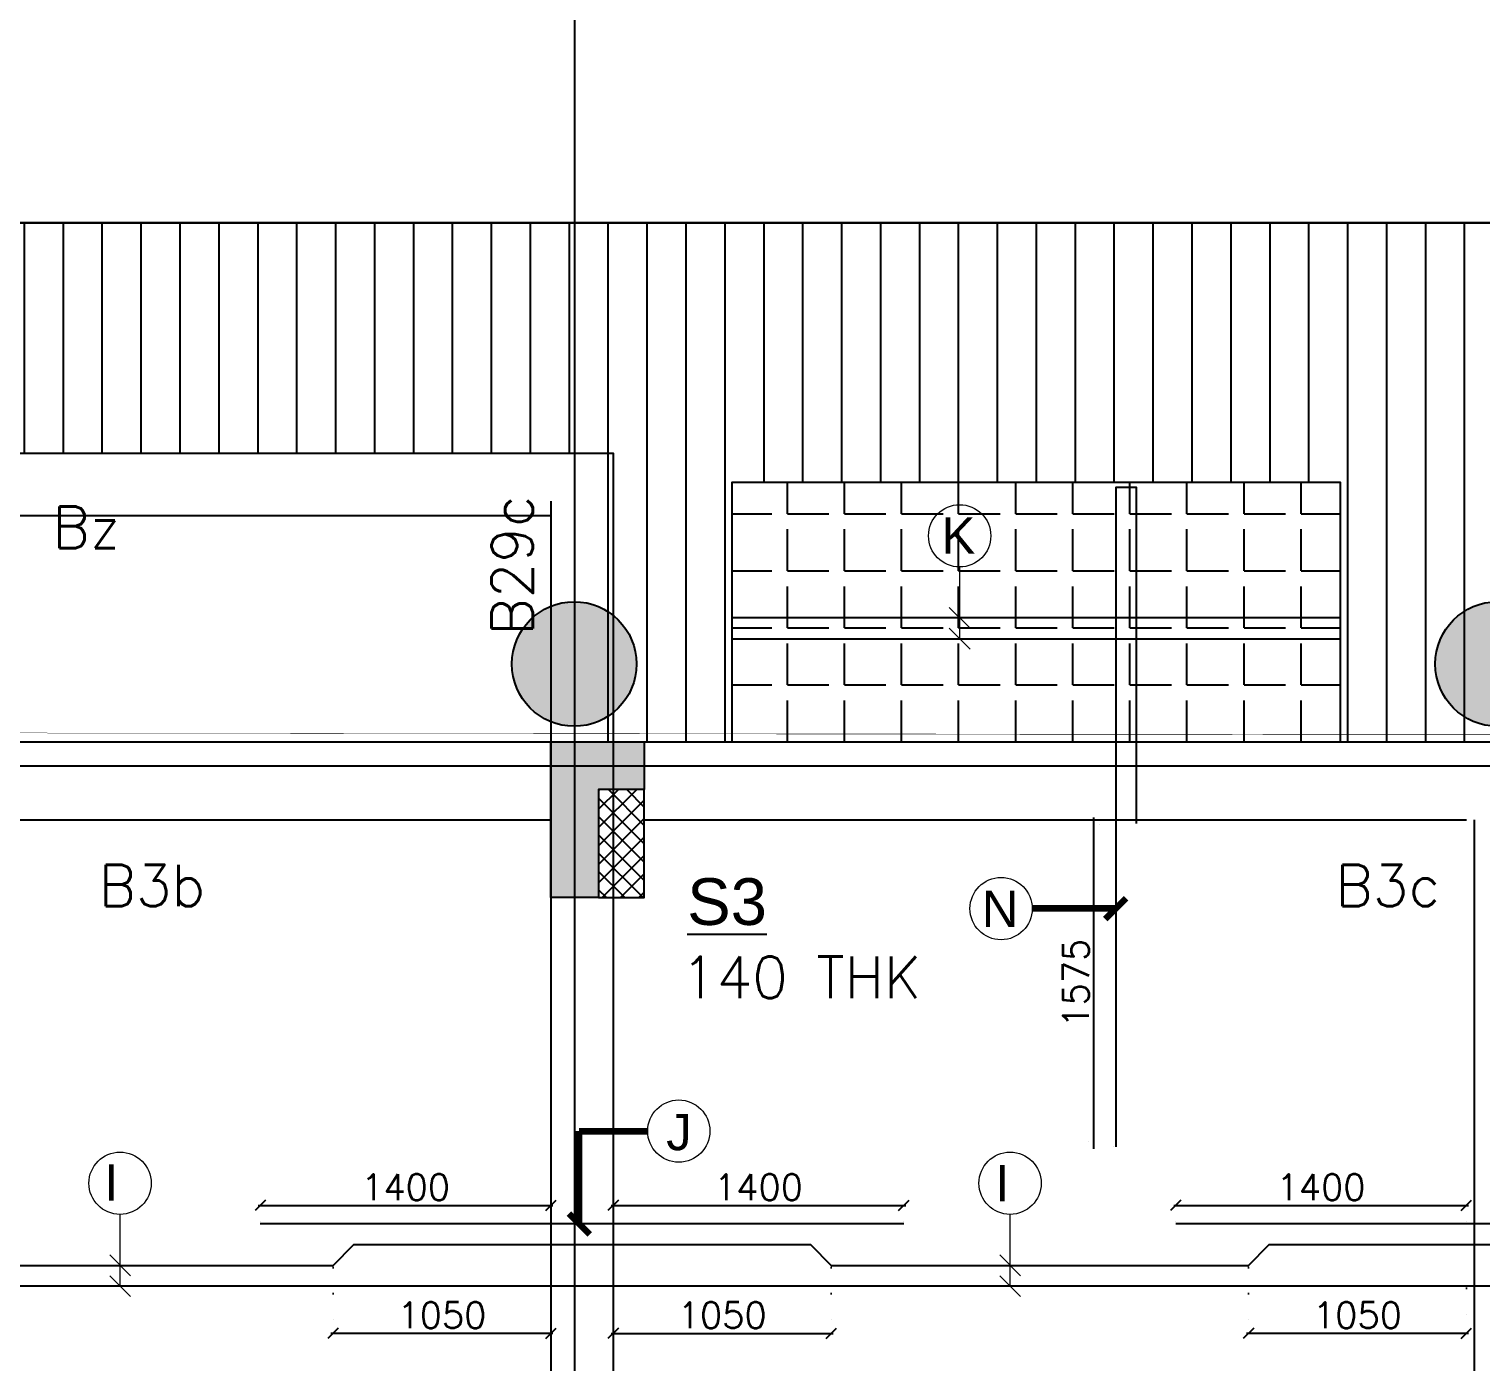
# Model space of a CAD drawing. Header units: millimetres. Extents: x 1772430 to 1864909, y -1443517 to -1381610.
# Drawn here: x 1810522 to 1817516, y -1398622 to -1392201 of the extents above; entities that cross this region are included whole.
import ezdxf

# ---------------------------------------------------------------- set-up
doc = ezdxf.new("R2010")
doc.units = ezdxf.units.MM
doc.header["$LTSCALE"] = 100
doc.header["$MEASUREMENT"] = 0
doc.header["$PDMODE"] = 98
for name, pattern in [('1', [0]), ('ACAD_ISO02W100', [15, 12, -3]), ('CENTER2', [28.575000000000003, 19.05, -3.175, 3.175, -3.175]), ('CONTINOUS', [0]), ('DOT', [0.25, 0, -0.25]), ('HIDDEN', [0.375, 0.25, -0.125])]:
    doc.linetypes.add(name, pattern=pattern)
for name, color, linetype in [('BEAM NO', 7, '1'), ('BEAM-230X600', 150, 'Continuous'), ('BEAM-300X600', 4, 'Continuous'), ('BEAM-450X750', 134, 'Continuous'), ('DIM', 191, 'Continuous'), ('Projection', 5, 'Continuous'), ('Roof', 7, 'Continuous'), ('s-steel', 1, 'Continuous'), ('SLAB NO.', 4, 'Continuous'), ('STR.COLUMN', 1, 'Continuous'), ('SUNK-HATCH', 8, 'Continuous')]:
    doc.layers.add(name, color=color, linetype=linetype)
for name, color, linetype, lineweight in [('CENTER_LINE', 8, 'CENTER2', 25), ('GRID', 252, 'ACAD_ISO02W100', 9), ('LEADER', 191, 'Continuous', 15), ('SLAB STEEL MARK', 133, 'Continuous', 30)]:
    doc.layers.add(name, color=color, linetype=linetype, lineweight=lineweight)
doc.styles.add('DEEPAK', font='arial.ttf')
doc.styles.add('ROMANS', font='romans.shx')
doc.styles.add('RS', font='romans.shx', dxfattribs={"width": 0.9})
doc.styles.add('style1', font='arial.ttf')
doc.dimstyles.new('KRUNAL-MM', dxfattribs={"dimtxt": 50, "dimasz": 35, "dimexe": 25, "dimexo": 0, "dimgap": 15, "dimtad": 1, "dimdec": 0, "dimzin": 0, "dimdsep": 46, "dimtxsty": 'RS', "dimblk": 'OBLIQUE', "dimcen": 0, "dimdle": 25, "dimclrd": 256, "dimclre": 256, "dimclrt": 7, "dimadec": 0, "dimazin": 0, "dimtfac": 1, "dimtdec": 0, "dimtix": 1, "dimtmove": 0, "dimatfit": 2, "dimfxl": 1, "dimtolj": 1, "dimtzin": 0, "dimlwd": -1, "dimlwe": -1, "dimarcsym": 0})
doc.dimstyles.new('pag', dxfattribs={"dimtxt": 180, "dimasz": 150, "dimexe": 100, "dimexo": 0, "dimgap": 50, "dimtad": 1, "dimdec": 0, "dimzin": 0, "dimdsep": 46, "dimtxsty": 'ROMANS', "dimblk": 'OBLIQUE', "dimcen": 0, "dimdle": 100, "dimclrd": 256, "dimclre": 256, "dimclrt": 256, "dimadec": 0, "dimazin": 0, "dimtfac": 1, "dimtdec": 0, "dimtmove": 2, "dimatfit": 3, "dimfxl": 1, "dimtolj": 1, "dimtzin": 0, "dimlwd": -1, "dimlwe": -1, "dimarcsym": 0})

# ---------------------------------------------------------------- blocks, each defined once
blk = doc.blocks.new('Roof')
at = {"layer": 'Roof'}
h = blk.add_hatch(dxfattribs=at)
h.set_pattern_fill('ANSI31', color=8, scale=1500.000000000003, angle=45)
h.set_pattern_definition([(90, (0, 0), (-187.5, 1.148106374200644e-14), [])])
h.paths.add_polyline_path([(1804146.10497409, -1398360.24230647), (1813266.1049741, -1398360.242306483), (1813266.104974105, -1399748.806724621), (1813908.560622208, -1399748.806724623), (1813908.560622208, -1398498.806724566), (1816838.560622208, -1398498.806724566), (1816838.560622208, -1399748.806724621), (1818353.604974095, -1399748.806724566), (1818353.604974095, -1398498.806724566), (1821283.604974095, -1398498.806724566), (1821283.604974095, -1399748.806724621), (1822798.604974095, -1399748.806724566), (1822798.604974095, -1398498.806724566), (1825728.604974095, -1398498.806695148), (1825728.604986645, -1399748.806724622), (1827243.649325981, -1399748.806724566), (1827243.649325981, -1398498.806724566), (1830173.649325981, -1398498.806724566), (1830173.649325981, -1399748.806724622), (1831688.649325982, -1399748.806724566), (1831688.649325982, -1398498.806724566), (1834618.649325982, -1398498.806724566), (1834618.649325982, -1399748.806724622), (1836133.693677868, -1399748.806724566), (1836133.693677868, -1398498.806724566), (1839063.693677868, -1398498.806724566), (1839063.693677868, -1399748.806724623), (1844736.104974095, -1399748.806724623), (1844736.104979049, -1400678.482938859), (1858429.077767265, -1397248.806724623), (1804146.104974091, -1397248.806724619)])
at = {"layer": 'Roof', "color": 6, "const_width": 10}
blk.add_lwpolyline([(1858436.077483638, -1397248.806724623), (1844736.104979049, -1400678.482938859), (1844736.104979049, -1399748.806724623), (1804146.104974095, -1399748.957714752), (1804146.104974091, -1397248.806724619)], close=True, dxfattribs=at)
blk = doc.blocks.new('FIRST FLOOR COLUMNS')
at = {"layer": 'CENTER_LINE', "ltscale": 50}
for p, q in [((29334.99999999907, -25587.74543141411), (29334.99999999907, 11430.11409838055)), ((68022.25780571625, -115), (-4699.232308062259, -115))]:
    blk.add_line(p, q, dxfattribs=at)
blk = doc.blocks.new('_Oblique')
at = {"color": 0, "linetype": 'ByBlock', "lineweight": -2}
blk.add_line((-0.5, -0.5), (0.5, 0.5), dxfattribs=at)
blk = doc.blocks.new('*D79')
at = {"layer": 'Defpoints', "color": 0, "linetype": 'DOT', "ltscale": 5, "transparency": 16777216}
for p in [(1815652.04479665, -1396009.665760552), (1815757.553194673, -1396009.665760552), (1815757.553194673, -1397584.665760552)]:
    blk.add_point(p, dxfattribs=at)
at = {"layer": 'DIM', "color": 191, "linetype": 'DOT', "ltscale": 5, "transparency": 16777216}
for p, q in [((1815747.553194673, -1396009.665760552), (1815642.04479665, -1396009.665760552)), ((1815747.553194673, -1397584.665760552), (1815642.04479665, -1397584.665760552))]:
    blk.add_line(p, q, dxfattribs=at)
at = {"layer": 'DIM', "color": 191, "ltscale": 5, "transparency": 16777216}
blk.add_line((1815652.04479665, -1397594.665760552), (1815652.04479665, -1395999.665760552), dxfattribs=at)
at = {"layer": 'DIM', "color": 191, "linetype": 'DOT', "ltscale": 5, "transparency": 16777216, "xscale": 50, "yscale": 50, "zscale": 50}
for p, rotation in [((1815652.04479665, -1396009.665760552), 90), ((1815652.04479665, -1397584.665760552), 270)]:
    blk.add_blockref('_Oblique', p, dxfattribs=dict(at, rotation=rotation))
at = {"layer": 'DIM', "color": 7, "linetype": 'DOT', "ltscale": 5, "transparency": 16777216, "insert": (1815564.54479665, -1396797.165760551), "char_height": 125, "attachment_point": 5, "rotation": 90, "style": 'ROMANS'}
blk.add_mtext('\\A1;1575', dxfattribs=at)
blk = doc.blocks.new('COL')
at = {"layer": 'STR.COLUMN', "transparency": 33554687}
h = blk.add_hatch(color=256, dxfattribs=at)
h.dxf.hatch_style = 1
h.paths.add_polyline_path([(1813036.104974094, -1399748.806724623), (1813486.104974095, -1399748.806724623), (1813486.104974095, -1399978.806724624), (1813266.104974095, -1399978.806724624), (1813266.104974095, -1400498.806724623), (1813036.104974094, -1400498.806724623)])
at = {"layer": 'STR.COLUMN'}
h = blk.add_hatch(dxfattribs=at)
h.set_pattern_fill('ANSI37', color=8, scale=500)
h.set_pattern_definition([(45, (-37779.99999999953, -222356.3531173824), (-44.19417382415923, 44.19417382415923), []), (135, (-37779.99999999953, -222356.3531173824), (-44.19417382415922, -44.19417382415921), [])])
h.paths.add_polyline_path([(1813266.104974095, -1400498.806724623), (1813486.104974095, -1400498.806724623), (1813486.104974095, -1399978.806724624), (1813266.104974095, -1399978.806724624)])
at = {"layer": 'STR.COLUMN', "color": 5}
blk.add_lwpolyline([(1813036.104974094, -1399748.806724623), (1813486.104974095, -1399748.806724623), (1813486.104974095, -1399978.806724624), (1813266.104974095, -1399978.806724624), (1813266.104974095, -1400498.806724623), (1813036.104974094, -1400498.806724623), (1813036.104974094, -1399748.806724623)], dxfattribs=at)
blk.add_lwpolyline([(1813266.104974095, -1400498.806724623), (1813486.104974095, -1400498.806724623), (1813486.104974095, -1399978.806724624), (1813266.104974095, -1399978.806724624)], close=True, dxfattribs=at)
blk = doc.blocks.new('Col_600 Dia')
at = {"layer": 'STR.COLUMN'}
h = blk.add_hatch(color=5, dxfattribs=at)
h.dxf.hatch_style = 1
edge = h.paths.add_edge_path()
edge.add_arc((1853153.604973638, -1399373.806722028), 300.000000000145, 0, 360)
blk.add_circle((1853153.604973638, -1399373.806722028), 300.000000000145, dxfattribs=at)
blk = doc.blocks.new('Elevation_Col')
at = {"layer": 'STR.COLUMN'}
for p in [(-40005, -2.59745866060257e-06), (-35557.47281723237, -0.009346479084342718)]:
    blk.add_blockref('Col_600 Dia', p, dxfattribs=at)
blk = doc.blocks.new('*D10')
at = {"layer": 'Defpoints', "color": 0, "transparency": 16777216}
for p in [(1811986.464174567, -1398156.269024085), (1813036.104974095, -1398256.272170066), (1811986.464174567, -1398483.658421325)]:
    blk.add_point(p, dxfattribs=at)
at = {"layer": 'DIM', "color": 191, "linetype": 'DOT', "ltscale": 5, "transparency": 16777216}
for p, q in [((1811986.464174567, -1398166.269024085), (1811986.464174567, -1398493.658421325)), ((1813036.104974095, -1398266.272170066), (1813036.104974095, -1398493.658421325))]:
    blk.add_line(p, q, dxfattribs=at)
at = {"layer": 'DIM', "color": 191, "ltscale": 5, "transparency": 16777216}
blk.add_line((1813046.104974095, -1398483.658421325), (1811976.464174567, -1398483.658421325), dxfattribs=at)
at = {"layer": 'DIM', "color": 191, "linetype": 'ByBlock', "transparency": 16777216, "xscale": 50, "yscale": 50, "zscale": 50, "rotation": 180}
blk.add_blockref('_Oblique', (1811986.464174567, -1398483.658421325), dxfattribs=at)
at = {"layer": 'DIM', "color": 191, "linetype": 'ByBlock', "transparency": 16777216, "xscale": 50, "yscale": 50, "zscale": 50}
blk.add_blockref('_Oblique', (1813036.104974095, -1398483.658421325), dxfattribs=at)
at = {"layer": 'DIM', "color": 7, "transparency": 16777216, "insert": (1812511.284574331, -1398396.158421325), "char_height": 125, "attachment_point": 5, "style": 'ROMANS'}
blk.add_mtext('\\A1;1050', dxfattribs=at)
blk = doc.blocks.new('*D14')
at = {"layer": 'Defpoints', "color": 0, "transparency": 16777216}
for p in [(1816396.460160749, -1398156.2690055), (1817446.100960277, -1398256.272151481), (1816396.460160749, -1398483.658402739)]:
    blk.add_point(p, dxfattribs=at)
at = {"layer": 'DIM', "color": 191, "linetype": 'DOT', "ltscale": 5, "transparency": 16777216}
for p, q in [((1816396.460160749, -1398166.2690055), (1816396.460160749, -1398493.658402739)), ((1817446.100960277, -1398266.272151481), (1817446.100960277, -1398493.658402739))]:
    blk.add_line(p, q, dxfattribs=at)
at = {"layer": 'DIM', "color": 191, "ltscale": 5, "transparency": 16777216}
blk.add_line((1817456.100960277, -1398483.658402739), (1816386.460160749, -1398483.658402739), dxfattribs=at)
at = {"layer": 'DIM', "color": 191, "linetype": 'ByBlock', "transparency": 16777216, "xscale": 50, "yscale": 50, "zscale": 50, "rotation": 180}
blk.add_blockref('_Oblique', (1816396.460160749, -1398483.658402739), dxfattribs=at)
at = {"layer": 'DIM', "color": 191, "linetype": 'ByBlock', "transparency": 16777216, "xscale": 50, "yscale": 50, "zscale": 50}
blk.add_blockref('_Oblique', (1817446.100960277, -1398483.658402739), dxfattribs=at)
at = {"layer": 'DIM', "color": 7, "transparency": 16777216, "insert": (1816921.280560513, -1398396.158402739), "char_height": 125, "attachment_point": 5, "style": 'ROMANS'}
blk.add_mtext('\\A1;1050', dxfattribs=at)
blk = doc.blocks.new('*D15')
at = {"layer": 'Defpoints', "color": 0, "transparency": 16777216}
for p in [(1814386.280421083, -1398156.272568069), (1813336.104974095, -1398256.272568515), (1814386.280421083, -1398483.653371695)]:
    blk.add_point(p, dxfattribs=at)
at = {"layer": 'DIM', "color": 191, "linetype": 'DOT', "ltscale": 5, "transparency": 16777216}
for p, q in [((1814386.280421083, -1398166.272568069), (1814386.280421083, -1398493.653371695)), ((1813336.104974095, -1398266.272568515), (1813336.104974095, -1398493.653371695))]:
    blk.add_line(p, q, dxfattribs=at)
at = {"layer": 'DIM', "color": 191, "ltscale": 5, "transparency": 16777216}
blk.add_line((1813326.104974095, -1398483.653371695), (1814396.280421083, -1398483.653371695), dxfattribs=at)
at = {"layer": 'DIM', "color": 191, "linetype": 'ByBlock', "transparency": 16777216, "xscale": 50, "yscale": 50, "zscale": 50, "rotation": 180}
blk.add_blockref('_Oblique', (1813336.104974095, -1398483.653371695), dxfattribs=at)
at = {"layer": 'DIM', "color": 191, "linetype": 'ByBlock', "transparency": 16777216, "xscale": 50, "yscale": 50, "zscale": 50}
blk.add_blockref('_Oblique', (1814386.280421083, -1398483.653371695), dxfattribs=at)
at = {"layer": 'DIM', "color": 7, "transparency": 16777216, "insert": (1813861.192697589, -1398396.153371695), "char_height": 125, "attachment_point": 5, "style": 'ROMANS'}
blk.add_mtext('\\A1;1050', dxfattribs=at)
blk = doc.blocks.new('*D16')
at = {"layer": 'Defpoints', "color": 0, "transparency": 16777216}
for p in [(1813036.104974095, -1397867.215666495), (1811636.104974095, -1397956.272568069), (1813036.104974095, -1397956.272568064)]:
    blk.add_point(p, dxfattribs=at)
at = {"layer": 'DIM', "color": 191, "ltscale": 5, "transparency": 16777216}
blk.add_line((1811626.104974095, -1397867.215666495), (1813046.104974095, -1397867.215666495), dxfattribs=at)
at = {"layer": 'DIM', "color": 191, "linetype": 'DOT', "ltscale": 5, "transparency": 16777216}
for p, q in [((1811636.104974095, -1397946.272568069), (1811636.104974095, -1397857.215666495)), ((1813036.104974095, -1397946.272568064), (1813036.104974095, -1397857.215666495))]:
    blk.add_line(p, q, dxfattribs=at)
at = {"layer": 'DIM', "color": 191, "linetype": 'ByBlock', "transparency": 16777216, "xscale": 50, "yscale": 50, "zscale": 50, "rotation": 180}
blk.add_blockref('_Oblique', (1811636.104974095, -1397867.215666495), dxfattribs=at)
at = {"layer": 'DIM', "color": 191, "linetype": 'ByBlock', "transparency": 16777216, "xscale": 50, "yscale": 50, "zscale": 50}
blk.add_blockref('_Oblique', (1813036.104974095, -1397867.215666495), dxfattribs=at)
at = {"layer": 'DIM', "color": 7, "transparency": 16777216, "insert": (1812336.104974095, -1397779.715666495), "char_height": 125, "attachment_point": 5, "style": 'ROMANS'}
blk.add_mtext('\\A1;1400', dxfattribs=at)
blk = doc.blocks.new('*D17')
at = {"layer": 'Defpoints', "color": 0, "transparency": 16777216}
for p in [(1814736.104974094, -1397867.215666495), (1813336.104974095, -1397956.272568069), (1814736.104974094, -1397956.272568064)]:
    blk.add_point(p, dxfattribs=at)
at = {"layer": 'DIM', "color": 191, "ltscale": 5, "transparency": 16777216}
blk.add_line((1813326.104974095, -1397867.215666495), (1814746.104974094, -1397867.215666495), dxfattribs=at)
at = {"layer": 'DIM', "color": 191, "linetype": 'DOT', "ltscale": 5, "transparency": 16777216}
for p, q in [((1813336.104974095, -1397946.272568069), (1813336.104974095, -1397857.215666495)), ((1814736.104974094, -1397946.272568064), (1814736.104974094, -1397857.215666495))]:
    blk.add_line(p, q, dxfattribs=at)
at = {"layer": 'DIM', "color": 191, "linetype": 'ByBlock', "transparency": 16777216, "xscale": 50, "yscale": 50, "zscale": 50, "rotation": 180}
blk.add_blockref('_Oblique', (1813336.104974095, -1397867.215666495), dxfattribs=at)
at = {"layer": 'DIM', "color": 191, "linetype": 'ByBlock', "transparency": 16777216, "xscale": 50, "yscale": 50, "zscale": 50}
blk.add_blockref('_Oblique', (1814736.104974094, -1397867.215666495), dxfattribs=at)
at = {"layer": 'DIM', "color": 7, "transparency": 16777216, "insert": (1814036.104974094, -1397779.715666495), "char_height": 125, "attachment_point": 5, "style": 'ROMANS'}
blk.add_mtext('\\A1;1400', dxfattribs=at)
blk = doc.blocks.new('*D26')
at = {"layer": 'Defpoints', "color": 0, "transparency": 16777216}
for p in [(1817446.100960277, -1397867.21564791), (1816046.100960277, -1397956.272549484), (1817446.100960277, -1397956.272549479)]:
    blk.add_point(p, dxfattribs=at)
at = {"layer": 'DIM', "color": 191, "ltscale": 5, "transparency": 16777216}
blk.add_line((1816036.100960277, -1397867.21564791), (1817456.100960277, -1397867.21564791), dxfattribs=at)
at = {"layer": 'DIM', "color": 191, "linetype": 'DOT', "ltscale": 5, "transparency": 16777216}
for p, q in [((1816046.100960277, -1397946.272549484), (1816046.100960277, -1397857.21564791)), ((1817446.100960277, -1397946.272549479), (1817446.100960277, -1397857.21564791))]:
    blk.add_line(p, q, dxfattribs=at)
at = {"layer": 'DIM', "color": 191, "linetype": 'ByBlock', "transparency": 16777216, "xscale": 50, "yscale": 50, "zscale": 50, "rotation": 180}
blk.add_blockref('_Oblique', (1816046.100960277, -1397867.21564791), dxfattribs=at)
at = {"layer": 'DIM', "color": 191, "linetype": 'ByBlock', "transparency": 16777216, "xscale": 50, "yscale": 50, "zscale": 50}
blk.add_blockref('_Oblique', (1817446.100960277, -1397867.21564791), dxfattribs=at)
at = {"layer": 'DIM', "color": 7, "transparency": 16777216, "insert": (1816746.100960277, -1397779.71564791), "char_height": 125, "attachment_point": 5, "style": 'ROMANS'}
blk.add_mtext('\\A1;1400', dxfattribs=at)

msp = doc.modelspace()

# ---------------------------------------------------------------- hatches: boundary and pattern name
at = {"layer": 'SUNK-HATCH', "linetype": 'Continuous', "transparency": 33554559}
h = msp.add_hatch(dxfattribs=at)
h.set_pattern_fill('ANGLE', color=8, scale=1000)
h.set_pattern_definition([(0, (0, 4114.140964071499), (0, 275), [200, -75]), (90, (0, 4114.140964071499), (-275, 1.683889348827611e-14), [200, -75])])
h.paths.add_polyline_path([(1813908.560622208, -1395634.665760552), (1816838.560622208, -1395634.665760552), (1816838.560622208, -1394384.665760495), (1813908.560622208, -1394384.665760495)])

# ---------------------------------------------------------------- linework, layer by layer
at = {"layer": 'BEAM-230X600', "linetype": 'HIDDEN', "ltscale": 750}
msp.add_line((1817484.100960277, -1396009.665760552), (1817484.100960277, -1400369.665760495), dxfattribs=at)
at = {"layer": 'BEAM-300X600', "linetype": 'HIDDEN', "ltscale": 750}
for p, q in [((1813336.104974095, -1394244.804820668), (1813336.104974095, -1400369.665760495)), ((1813036.104974095, -1394474.804820668), (1813036.104974095, -1400675.070354089))]:
    msp.add_line(p, q, dxfattribs=at)
at = {"layer": 'BEAM-450X750', "linetype": 'CONTINOUS', "ltscale": 750}
for p, q in [((1808821.104969497, -1395634.665760552), (1813036.104974095, -1395634.665760552)), ((1813486.104974094, -1395634.665760552), (1821706.104974095, -1395634.665760552))]:
    msp.add_line(p, q, dxfattribs=at)
at = {"layer": 'BEAM-450X750', "linetype": 'HIDDEN', "ltscale": 750}
for p, q in [((1808821.104969497, -1396009.665760552), (1813036.104974095, -1396009.665760552)), ((1813486.104974094, -1396009.665760552), (1817446.100960277, -1396009.665760552))]:
    msp.add_line(p, q, dxfattribs=at)
at = {"layer": 'LEADER'}
for centre in [(1815005.241234472, -1394642.383547969, -0.3266849241921847), (1815204.76897128, -1396437.903142947), (1813652.24100147, -1397509.535339932), (1810960.603057694, -1397760.728520653), (1815248.18966414, -1397760.728520653)]:
    msp.add_circle(centre, 150, dxfattribs=at)
at = {"layer": 'Projection', "linetype": 'CONTINOUS', "ltscale": 750}
for points in [[(1804146.104974095, -1395634.665760552), (1804146.104974095, -1394244.804820656), (1813336.104974095, -1394244.804820668), (1813336.104974095, -1395634.665760495)], [(1813908.560622208, -1395634.665760552), (1813908.560622208, -1394384.665760495), (1816838.560622208, -1394384.665760495), (1816838.560622208, -1395634.665760552)], [(1804376.104974095, -1395634.665760552), (1804376.104974095, -1394544.804820656), (1813036.104974105, -1394544.804820668), (1813036.104974105, -1395634.665760495)]]:
    msp.add_lwpolyline(points, dxfattribs=at)
at = {"layer": 's-steel'}
for points in [[(1815857.553194673, -1396028.004517791), (1815857.553194673, -1394409.665760495), (1815757.553194673, -1394409.665760495), (1815757.553194673, -1397584.665760552)], [(1816838.560622208, -1395037.932864442), (1813908.560622208, -1395037.926684122)], [(1813908.560622208, -1395137.926122406), (1816838.560622208, -1395137.931343619)], [(1814736.104974094, -1397956.272568069), (1811636.104974095, -1397956.272568069)], [(1819146.100960276, -1397956.272551819), (1816046.100960277, -1397956.272549484)], [(1808704.992748599, -1398056.274949135), (1809771.276407265, -1398056.272568069), (1809871.276407265, -1398156.272568069), (1811986.464174567, -1398156.269024085), (1812086.464174566, -1398056.269024086), (1813186.104974095, -1398056.269024086)], [(1813186.104974095, -1398056.274775005), (1814286.280421083, -1398056.272568069), (1814386.280421083, -1398156.272568069), (1816396.460160749, -1398156.2690055), (1816496.460160749, -1398056.2690055), (1817688.779401995, -1398056.269024086)], [(1813186.104974095, -1398256.268737755), (1808704.992748599, -1398256.272632802)], [(1817688.779401995, -1398256.268767296), (1813186.104974095, -1398256.272567636)]]:
    msp.add_lwpolyline(points, dxfattribs=at)

# ---------------------------------------------------------------- block references
at = {"layer": 'GRID'}
msp.add_blockref('FIRST FLOOR COLUMNS', (1783816.104974095, -1395636.101342463), dxfattribs=at)
at = {"layer": 'Roof'}
msp.add_blockref('Roof', (0, 4114.140964071499), dxfattribs=at)
at = {"layer": 'STR.COLUMN'}
for name in ['Elevation_Col', 'COL']:
    msp.add_blockref(name, (0, 4114.140964071499), dxfattribs=at)

# ---------------------------------------------------------------- texts
at = {"layer": 'BEAM NO', "ltscale": 500, "style": 'ROMANS'}
for s, rotation, p in [('B29c', 89.99997310951831, (1812949.516229778, -1395123.328884834, 1.004906717452237e-09)), ('Bz', 359.9999731095184, (1810634.650398692, -1394701.079778639)), ('B3b', 359.9999731095184, (1810857.171946118, -1396426.41065879, 1.004906717452237e-09)), ('B3c', 359.9999731095184, (1816815.146580426, -1396426.41065879, 0.2552844215668125)), ('140 THK', 359.9999731095184, (1813663.046012473, -1396869.205918726))]:
    msp.add_text(s, height=200, rotation=rotation, dxfattribs=at).set_placement(p)
at = {"layer": 'SLAB NO.', "color": 42, "style": 'DEEPAK'}
msp.add_text('%%US3', height=225, dxfattribs=at).set_placement((1813692.365543811, -1396516.60001114))
at = {"layer": 'SLAB STEEL MARK', "style": 'style1'}
for s, p in [('K', (1814917.570777492, -1394728.814845271, -0.3266849241921847)), ('N', (1815111.415836856, -1396526.137150816)), ('J', (1813591.821335191, -1397601.445152165)), ('I', (1810885.154457767, -1397844.483115713)), ('I', (1815176.378258217, -1397848.439820941))]:
    msp.add_text(s, height=175, dxfattribs=at).set_placement(p)

# ---------------------------------------------------------------- dimensions: what is measured, and where the dimension line sits
at = {"layer": 'DIM', "linetype": 'DOT', "ltscale": 5}
for base, p1, p2, angle, picture, middle in [((1815652.04479665, -1396009.665760552), (1815757.553194673, -1397584.665760552), (1815757.553194673, -1396009.665760552), 90, '*D79', (1815564.54479665, -1396797.165760551)), ((1811986.464174567, -1398483.658421325), (1813036.104974095, -1398256.272170066), (1811986.464174567, -1398156.269024085), 180, '*D10', (1812511.284574331, -1398396.158421325)), ((1814386.280421083, -1398483.653371695), (1813336.104974095, -1398256.272568515), (1814386.280421083, -1398156.272568069), 7.016709298534877e-15, '*D15', (1813861.192697589, -1398396.153371695)), ((1816396.460160749, -1398483.658402739, -0.2048304154511501), (1817446.100960277, -1398256.272151481, -0.2048304154511501), (1816396.460160749, -1398156.2690055, -0.2048304154511501), 180, '*D14', (1816921.280560513, -1398396.158402739, -0.2048304154511501))]:
    dim = msp.add_linear_dim(base=base, p1=p1, p2=p2, angle=angle, dimstyle='pag', override={"dimtxt": 125, "dimasz": 50, "dimexe": 10, "dimexo": 10, "dimgap": 25, "dimtxsty": 'ROMANS', "dimdle": 10, "dimclrd": 191, "dimclre": 191, "dimclrt": 7, "dimtix": 1, "dimtmove": 1}, dxfattribs=at)
    dim.commit()
    dim.dimension.update_dxf_attribs({"geometry": picture, "text_midpoint": middle})
for base, p1, p2, picture, middle in [((1813036.104974095, -1397867.215666495), (1811636.104974095, -1397956.272568069), (1813036.104974095, -1397956.272568064), '*D16', (1812336.104974095, -1397779.715666495)), ((1814736.104974094, -1397867.215666495), (1813336.104974095, -1397956.272568069), (1814736.104974094, -1397956.272568064), '*D17', (1814036.104974094, -1397779.715666495)), ((1817446.100960277, -1397867.21564791, -0.2048304154511501), (1816046.100960277, -1397956.272549484), (1817446.100960277, -1397956.272549479, -0.2048304154511501), '*D26', (1816746.100960277, -1397779.71564791, -0.2048304154511501))]:
    dim = msp.add_linear_dim(base=base, p1=p1, p2=p2, dimstyle='pag', override={"dimtxt": 125, "dimasz": 50, "dimexe": 10, "dimexo": 10, "dimgap": 25, "dimtxsty": 'ROMANS', "dimdle": 10, "dimclrd": 191, "dimclre": 191, "dimclrt": 7, "dimtix": 1, "dimtmove": 1}, dxfattribs=at)
    dim.commit()
    dim.dimension.update_dxf_attribs({"geometry": picture, "text_midpoint": middle})

# ---------------------------------------------------------------- leaders
at = {"layer": 'LEADER'}
for points, override in [([(1815005.241234484, -1395137.917371885, -0.3266849241921847), (1815005.241234472, -1394792.383547969, -0.3266849241921847)], {"dimasz": 100, "dimtad": 0, "dimldrblk": 'Oblique', "dimfxl": 0.0590551181102363, "dimarcsym": 1}), ([(1815005.241234487, -1395037.917371885, -0.3266849241921847), (1815005.241234472, -1394792.383547969, -0.3266849241921847)], {"dimasz": 100, "dimtad": 0, "dimldrblk": 'Oblique', "dimfxl": 0.0590551181102363, "dimarcsym": 1}), ([(1815757.553194673, -1396437.903142947), (1815354.76897128, -1396437.903142947)], {"dimscale": 1, "dimtxt": 50, "dimasz": 100, "dimgap": 15, "dimtad": 0, "dimtxsty": 'RS', "dimclrd": 256, "dimldrblk": 'Oblique', "dimlwd": 65535}), ([(1813172.259818612, -1397956.272568069), (1813172.259818612, -1397509.535339932), (1813502.24100147, -1397509.535339932)], {"dimscale": 1, "dimtxt": 50, "dimasz": 100, "dimgap": 15, "dimtad": 0, "dimtxsty": 'RS', "dimclrd": 256, "dimldrblk": 'Oblique', "dimlwd": 65535}), ([(1810960.603057682, -1398256.262344569), (1810960.603057694, -1397910.728520653)], {"dimasz": 100, "dimtad": 0, "dimldrblk": 'Oblique', "dimfxl": 0.0590551181102363, "dimarcsym": 1}), ([(1810960.603057679, -1398156.262344569), (1810960.603057694, -1397910.728520653)], {"dimasz": 100, "dimtad": 0, "dimldrblk": 'Oblique', "dimfxl": 0.0590551181102363, "dimarcsym": 1}), ([(1815248.189664128, -1398256.262344569), (1815248.18966414, -1397910.728520653)], {"dimasz": 100, "dimtad": 0, "dimldrblk": 'Oblique', "dimfxl": 0.0590551181102363, "dimarcsym": 1}), ([(1815248.189664125, -1398156.262344569), (1815248.18966414, -1397910.728520653)], {"dimasz": 100, "dimtad": 0, "dimldrblk": 'Oblique', "dimfxl": 0.0590551181102363, "dimarcsym": 1})]:
    msp.add_leader(points, dimstyle='KRUNAL-MM', override=override, dxfattribs=at)

doc.saveas('drawing.dxf')
